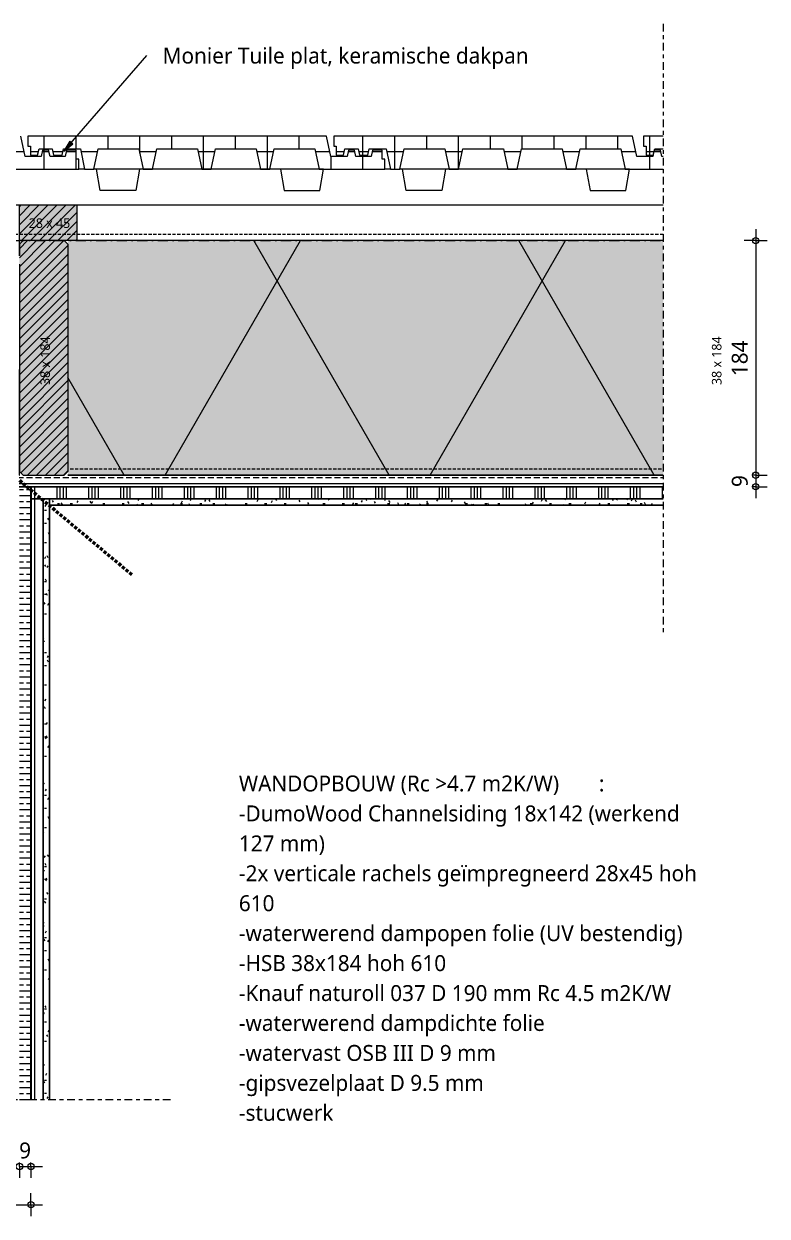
# Model space of a CAD drawing. Header units: millimetres. Extents: x 2927 to 18500, y -7154 to 6447.
# Drawn here: x 9834 to 10417, y 2865 to 3800 of the extents above; entities that cross this region are included whole.
import ezdxf

# ---------------------------------------------------------------- set-up
doc = ezdxf.new("R2010")
doc.units = ezdxf.units.MM
for name, pattern in [('MV_center', [15, 6, -3, 3, -3]), ('MV_hidden', [3.75, 2.5, -1.25]), ('MV_stramien', [16, 8, -4, 0, -4])]:
    doc.linetypes.add(name, pattern=pattern)
for name, color, linetype, lineweight in [('A-ANNO-DIMS', 211, 'Continuous', 13), ('A-ANNO-DIMS-5', 211, 'Continuous', 13), ('A-ANNO-NOTE', 131, 'Continuous', 18), ('A-DETL', 90, 'Continuous', 13), ('A-DETL-GENF', 92, 'Continuous', 18), ('A-DETL-MEDM', 33, 'Continuous', 18), ('G-ANNO-TEXT', 231, 'Continuous', 13)]:
    doc.layers.add(name, color=color, linetype=linetype, lineweight=lineweight)
doc.styles.add('Segoe UI', font='segoeui.ttf', dxfattribs={"height": 7.5})
doc.styles.add('Segoe UI_3', font='segoeui.ttf', dxfattribs={"height": 12.5})
doc.styles.add('Segoe UI_B', font='segoeui.ttf', dxfattribs={"height": 12.5})
doc.dimstyles.new('2_5_mm_controle', dxfattribs={"dimscale": 304.8, "dimtxt": 13.092049, "dimasz": 0.016404, "dimexe": 0.029528, "dimexo": 0.0625, "dimgap": 0.008202, "dimtad": 1, "dimdec": 0, "dimzin": 0, "dimdsep": 46, "dimtxsty": 'Segoe UI_3', "dimblk1": 'DOTBLANK', "dimblk2": 'DOTBLANK', "dimsah": 1, "dimcen": 0.09, "dimdle": 0.029528, "dimazin": 0, "dimtfac": 1, "dimtdec": 4, "dimtix": 1, "dimtmove": 0, "dimatfit": 3, "dimfxl": 0.029528, "dimfxlon": 1, "dimtvp": 1, "dimtfill": 1, "dimtolj": 1, "dimtzin": 0, "dimarcsym": 2})
pattern_1 = [(0, (0, 0), (20.32, 5.08), [1.676, -13.564, 1.676, -13.564, -81.28]), (0, (0, 0), (20.32, 5.08), [-30.48, 1.676, -28.804, 1.676, -13.564, -35.56]), (0, (0, 0), (20.32, 5.08), [-76.2, 1.676, -8.484, 1.676, -23.724]), (120, (7.62, 2.54), (-14.559409, 15.0576362), [1.676, -13.564, 1.676, -13.564, -81.28]), (120, (7.62, 2.54), (-14.559409, 15.0576362), [-30.48, 1.676, -28.804, 1.676, -13.564, -35.56]), (120, (7.62, 2.54), (-14.559409, 15.0576362), [-76.2, 1.676, -8.484, 1.676, -23.724]), (240, (10.16, 12.7), (-5.760591, -20.1376362), [1.676, -13.564, 1.676, -13.564, -81.28]), (240, (10.16, 12.7), (-5.760591, -20.1376362), [-30.48, 1.676, -28.804, 1.676, -13.564, -35.56]), (240, (10.16, 12.7), (-5.760591, -20.1376362), [-76.2, 1.676, -8.484, 1.676, -23.724])]
pattern_2 = [(0, (0, 0), (0, 9.476), []), (0, (0, 4.738), (0, 9.476), [4.738, -2.369])]
pattern_3 = [(90, (10, 0), (-25, 1e-15), []), (90, (12.5, 0), (-25, 1e-15), []), (90, (15, 0), (-25, 1e-15), []), (90, (17.5, 0), (-25, 1e-15), [])]
pattern_4 = [(0, (0, 0), (0, 25), []), (90, (0, 0), (-25, 1e-15), [])]

# ---------------------------------------------------------------- blocks, each defined once
blk = doc.blocks.new('42 isolatie - Type 1-3769777-Details Domera')
at = {"layer": 'A-DETL-GENF'}
h = blk.add_hatch(color=256, dxfattribs=at)
h.paths.add_polyline_path([(0.28, -184.8), (0.42, -184.8), (0.42, -101.8), (0.28, -101.8), (0.28, -181.97)])
h.paths.add_polyline_path([(38.42, -184.8), (505.42, -184.8), (505.42, -0.8), (38.42, -0.8), (38.42, -181.97)])
h.paths.add_polyline_path([(0.28, -12.8), (0.42, -12.8), (0.42, -0.8), (0.28, -0.8), (0.28, -3.63)])
at = {"layer": 'A-DETL-GENF', "lineweight": 13}
h = blk.add_hatch(dxfattribs=at)
h.set_pattern_fill('FP_11', color=256, style=0, pattern_type=2)
h.set_pattern_definition([(300, (-2126.39, -181.76), (-155.885, -90), []), (240, (-2126.39, -181.76), (-155.885, 90), [])])
h.paths.add_polyline_path([(0.28, -184.8), (0.42, -184.8), (0.42, -101.8), (0.28, -101.8), (0.28, -181.97)])
h.paths.add_polyline_path([(38.42, -184.8), (505.42, -184.8), (505.42, -0.8), (38.42, -0.8), (38.42, -181.97)])
h.paths.add_polyline_path([(0.28, -12.8), (0.42, -12.8), (0.42, -0.8), (0.28, -0.8), (0.28, -3.63)])
at = {"layer": 'A-DETL-GENF'}
for p, q in [((0.42, -0.8), (0.28, -0.8)), ((0.28, -0.8), (0.28, -12.8)), ((0.42, -0.8), (0.28, -0.8)), ((3.25, -0.8), (0.42, -0.8)), ((35.59, -0.8), (3.25, -0.8)), ((38.42, -0.8), (35.59, -0.8)), ((45.42, -0.8), (38.42, -0.8)), ((505.42, -0.8), (45.42, -0.8)), ((505.42, -0.8), (45.42, -0.8)), ((0.28, -101.8), (0.28, -113.8)), ((0.28, -113.8), (0.28, -184.8)), ((0.28, -113.8), (0.28, -184.8)), ((0.28, -184.8), (0.42, -184.8)), ((38.42, -184.8), (505.42, -184.8))]:
    blk.add_line(p, q, dxfattribs=at)
blk = doc.blocks.new('00 hout_rechthoekig_sls - Vuren Gewolmaniseerd 28x45-3218042-Details Domera')
at = {"layer": 'A-DETL-GENF', "lineweight": 13}
blk.add_hatch(color=256, dxfattribs=at).paths.add_polyline_path([(2.83, -28), (45, -28), (45, 0), (0, 0), (0, -28)])
at = {"layer": 'A-DETL-MEDM', "lineweight": 13}
h = blk.add_hatch(dxfattribs=at)
h.set_pattern_fill('FP_14', color=256, style=0, pattern_type=2)
h.set_pattern_definition([(45, (-9830.565, -3658.223), (-3.535534, 3.535534), [])])
h.paths.add_polyline_path([(2.83, -28), (45, -28), (45, 0), (0, 0), (0, -28)])
at = {"layer": 'A-DETL-MEDM'}
for p, q in [((0, 0), (45, 0)), ((0, -28), (0, 0)), ((45, 0), (45, -28)), ((45, 0), (45, -28)), ((45, 0), (45, -28)), ((2.83, -28), (0, -28)), ((2.83, -28), (0, -28)), ((35.17, -28), (2.83, -28)), ((35.17, -28), (2.83, -28)), ((38, -28), (35.17, -28)), ((38, -28), (35.17, -28)), ((45, -28), (38, -28)), ((45, -28), (38, -28))]:
    blk.add_line(p, q, dxfattribs=at)
blk = doc.blocks.new('00 hout_rechthoekig_sls - SLS 38x184-V1-Details Domera')
at = {"layer": 'A-DETL-GENF'}
blk.add_hatch(color=256, dxfattribs=at).paths.add_polyline_path([(184, -35.17), (184, -2.83), (181.17, 0), (2.83, 0), (0, -2.83), (0, -35.17), (2.83, -38), (181.17, -38)])
at = {"layer": 'A-DETL-MEDM', "lineweight": 13}
h = blk.add_hatch(dxfattribs=at)
h.set_pattern_fill('FP_15', color=256, style=0, pattern_type=2)
h.set_pattern_definition([(135, (3630.223, -9868.565), (-3.535534, -3.535534), [])])
h.paths.add_polyline_path([(184, -35.17), (184, -2.83), (181.17, 0), (2.83, 0), (0, -2.83), (0, -35.17), (2.83, -38), (181.17, -38)])
at = {"layer": 'A-DETL-MEDM'}
for p, q in [((0, -2.83), (2.83, 0)), ((2.83, 0), (0, -2.83)), ((2.83, 0), (181.17, 0)), ((181.17, 0), (184, -2.83)), ((0, -2.83), (0, -35.17)), ((181.17, 0), (184, -2.83)), ((184, -35.17), (184, -2.83)), ((2.83, -38), (0, -35.17)), ((0, -35.17), (2.83, -38)), ((184, -35.17), (181.17, -38)), ((181.17, -38), (184, -35.17)), ((2.83, -38), (12, -38)), ((18.43, -38), (98.17, -38)), ((98.17, -38), (101, -38)), ((101, -38), (181.17, -38))]:
    blk.add_line(p, q, dxfattribs=at)
blk = doc.blocks.new('NLRS_00_DI_maskeer - Type 1-4234560-Details Domera')
at = {"layer": 'A-DETL-GENF', "linetype": 'MV_center'}
blk.add_line((345.5, 0), (-100, 0), dxfattribs=at)
blk = doc.blocks.new('NLRS_00_DI_maskeer - Type 1-4234559-Details Domera')
at = {"layer": 'A-DETL-GENF', "linetype": 'MV_center'}
blk.add_line((-100, 0), (377.5, 0), dxfattribs=at)
blk = doc.blocks.new('DIMBLOCK4-Details Domera')
at = {"layer": 'A-ANNO-DIMS-5'}
for p, q in [((9830.57, 2904.11), (9830.57, 2913.11)), ((9839.57, 2904.11), (9839.57, 2913.11)), ((9830.57, 2904.11), (9848.57, 2904.11)), ((9830.57, 2904.11), (9830.57, 2895.11)), ((9839.57, 2904.11), (9839.57, 2895.11))]:
    blk.add_line(p, q, dxfattribs=at)
for centre in [(9830.57, 2904.11), (9839.57, 2904.11)]:
    blk.add_circle(centre, 2.5, dxfattribs=at)
at = {"layer": 'A-ANNO-DIMS-5', "color": 0, "insert": (9830.3, 2922.92), "char_height": 12.5, "width": 11.4258, "attachment_point": 1, "line_spacing_factor": 1.142579, "style": 'Segoe UI_3', "bg_fill": 3, "box_fill_scale": 1.25, "bg_fill_color": 9, "bg_fill_true_color": 13158600, "bg_fill_transparency": 0}
blk.add_mtext('9', dxfattribs=at)
blk = doc.blocks.new('_DotBlank')
at = {"color": 0, "linetype": 'ByBlock', "lineweight": -2}
blk.add_line((-0.5, 0), (-1, 0), dxfattribs=at)
blk.add_circle((0, 0), 0.5, dxfattribs=at)
blk = doc.blocks.new('DIMBLOCK5-Details Domera')
at = {"layer": 'A-ANNO-DIMS-5'}
for p, q in [((9572.57, 2874.11), (9572.57, 2883.11)), ((9839.57, 2874.11), (9839.57, 2883.11)), ((9563.57, 2874.11), (9848.57, 2874.11)), ((9572.57, 2874.11), (9572.57, 2865.11)), ((9839.57, 2874.11), (9839.57, 2865.11))]:
    blk.add_line(p, q, dxfattribs=at)
for centre in [(9572.57, 2874.11), (9839.57, 2874.11)]:
    blk.add_circle(centre, 2.5, dxfattribs=at)
at = {"layer": 'A-ANNO-DIMS-5', "color": 0, "insert": (9691.78, 2892.92), "char_height": 12.5, "width": 34.2774, "attachment_point": 1, "line_spacing_factor": 1.142579, "style": 'Segoe UI_3', "bg_fill": 3, "box_fill_scale": 1.25, "bg_fill_color": 9, "bg_fill_true_color": 13158600, "bg_fill_transparency": 0}
blk.add_mtext('267', dxfattribs=at)
blk = doc.blocks.new('DIMBLOCK6-Details Domera')
at = {"layer": 'A-ANNO-DIMS-5'}
for p, q in [((10408.13, 3639.22), (10408.13, 3446.22)), ((10408.13, 3630.22), (10399.13, 3630.22)), ((10408.13, 3630.22), (10417.13, 3630.22)), ((10408.13, 3446.22), (10399.13, 3446.22)), ((10408.13, 3446.22), (10417.13, 3446.22))]:
    blk.add_line(p, q, dxfattribs=at)
for centre in [(10408.13, 3630.22), (10408.13, 3446.22)]:
    blk.add_circle(centre, 2.5, dxfattribs=at)
at = {"layer": 'A-ANNO-DIMS-5', "color": 0, "insert": (10389.32, 3523.94), "char_height": 12.5, "width": 34.2774, "attachment_point": 1, "rotation": 90, "line_spacing_factor": 1.142579, "style": 'Segoe UI_3', "bg_fill": 3, "box_fill_scale": 1.25, "bg_fill_color": 9, "bg_fill_true_color": 13158600, "bg_fill_transparency": 0}
blk.add_mtext('184', dxfattribs=at)
blk = doc.blocks.new('DIMBLOCK7-Details Domera')
at = {"layer": 'A-ANNO-DIMS-5'}
for p, q in [((10408.13, 3446.22), (10399.13, 3446.22)), ((10408.13, 3446.22), (10408.13, 3428.22)), ((10408.13, 3446.22), (10417.13, 3446.22)), ((10408.13, 3437.22), (10399.13, 3437.22)), ((10408.13, 3437.22), (10417.13, 3437.22))]:
    blk.add_line(p, q, dxfattribs=at)
for centre in [(10408.13, 3446.22), (10408.13, 3437.22)]:
    blk.add_circle(centre, 2.5, dxfattribs=at)
at = {"layer": 'A-ANNO-DIMS-5', "color": 0, "insert": (10389.32, 3436.96), "char_height": 12.5, "width": 11.4258, "attachment_point": 1, "rotation": 90, "line_spacing_factor": 1.142579, "style": 'Segoe UI_3', "bg_fill": 3, "box_fill_scale": 1.25, "bg_fill_color": 9, "bg_fill_true_color": 13158600, "bg_fill_transparency": 0}
blk.add_mtext('9', dxfattribs=at)

msp = doc.modelspace()

# ---------------------------------------------------------------- hatches: boundary and pattern name
at = {"layer": 'A-DETL-GENF', "lineweight": 13}
h = msp.add_hatch(dxfattribs=at)
h.set_pattern_fill('FP_2', color=253, style=0, pattern_type=2)
h.set_pattern_definition(pattern_4)
h.paths.add_polyline_path([(9825.67, 3686.22), (9877.13, 3686.22), (9877.13, 3694.22), (9875.13, 3694.22), (9875.13, 3701.22), (9867.57, 3701.22), (9866.51, 3696.22), (9854.51, 3696.22), (9853.45, 3701.22), (9848.57, 3701.22), (9847.51, 3696.22), (9834.9, 3696.22), (9831.55, 3712.22), (9597.13, 3712.22), (9597.13, 3704.22), (9599.13, 3704.22), (9599.13, 3697.22), (9604.82, 3697.22), (9605.88, 3702.22), (9616.19, 3702.22), (9617.25, 3697.22), (9623.95, 3697.22), (9625.01, 3702.22), (9638.32, 3702.22), (9641.67, 3686.22), (9648.97, 3686.22), (9652.32, 3702.22), (9684.32, 3702.22), (9687.67, 3686.22), (9694.97, 3686.22), (9698.32, 3702.22), (9730.32, 3702.22), (9733.67, 3686.22), (9740.97, 3686.22), (9744.32, 3702.22), (9776.32, 3702.22), (9779.67, 3686.22), (9786.97, 3686.22), (9790.32, 3702.22), (9822.32, 3702.22)])
h = msp.add_hatch(dxfattribs=at)
h.set_pattern_fill('FP_2', color=253, style=0, pattern_type=2)
h.set_pattern_definition(pattern_4)
h.paths.add_polyline_path([(9888.97, 3686.22), (9892.32, 3702.22), (9924.32, 3702.22), (9927.67, 3686.22), (9934.97, 3686.22), (9938.32, 3702.22), (9970.32, 3702.22), (9973.67, 3686.22), (9980.97, 3686.22), (9984.32, 3702.22), (10016.32, 3702.22), (10019.67, 3686.22), (10026.97, 3686.22), (10030.32, 3702.22), (10062.32, 3702.22), (10065.67, 3686.22), (10117.13, 3686.22), (10117.13, 3694.22), (10115.13, 3694.22), (10115.13, 3701.22), (10107.57, 3701.22), (10106.51, 3696.22), (10094.51, 3696.22), (10093.45, 3701.22), (10088.57, 3701.22), (10087.51, 3696.22), (10074.9, 3696.22), (10071.55, 3712.22), (9837.13, 3712.22), (9837.13, 3704.22), (9839.13, 3704.22), (9839.13, 3697.22), (9844.82, 3697.22), (9845.88, 3702.22), (9856.19, 3702.22), (9857.25, 3697.22), (9863.95, 3697.22), (9865.01, 3702.22), (9878.32, 3702.22), (9881.67, 3686.22), (9882.92, 3686.22)])
h = msp.add_hatch(dxfattribs=at)
h.set_pattern_fill('FP_2', color=253, style=0, pattern_type=2)
h.set_pattern_definition(pattern_4)
h.paths.add_polyline_path([(10305.67, 3686.22), (10335.57, 3686.22), (10335.57, 3696.22), (10334.51, 3696.22), (10333.45, 3701.22), (10328.66, 3701.22), (10327.82, 3697.22), (10327.72, 3697.22), (10327.51, 3696.22), (10314.9, 3696.22), (10311.55, 3712.22), (10077.13, 3712.22), (10077.13, 3704.22), (10079.13, 3704.22), (10079.13, 3697.22), (10084.82, 3697.22), (10085.88, 3702.22), (10096.19, 3702.22), (10097.25, 3697.22), (10103.95, 3697.22), (10105.01, 3702.22), (10118.32, 3702.22), (10121.67, 3686.22), (10128.97, 3686.22), (10132.32, 3702.22), (10164.32, 3702.22), (10167.67, 3686.22), (10174.97, 3686.22), (10178.32, 3702.22), (10210.32, 3702.22), (10213.67, 3686.22), (10220.97, 3686.22), (10224.32, 3702.22), (10256.32, 3702.22), (10259.67, 3686.22), (10266.97, 3686.22), (10270.32, 3702.22), (10302.32, 3702.22)])
h = msp.add_hatch(dxfattribs=at)
h.set_pattern_fill('FP_2', color=253, style=0, pattern_type=2)
h.set_pattern_definition(pattern_4)
h.paths.add_polyline_path([(10327.82, 3697.22), (10328.88, 3702.22), (10335.57, 3702.22), (10335.57, 3712.22), (10320.13, 3712.22), (10320.13, 3704.22), (10322.13, 3704.22), (10322.13, 3697.22)])
h = msp.add_hatch(dxfattribs=at)
h.set_pattern_fill('FP_4', color=250, style=0, pattern_type=2)
h.set_pattern_definition(pattern_2)
h.paths.add_polyline_path([(9830.57, 3437.22), (10335.57, 3437.22), (10335.57, 3446.22), (9830.42, 3446.22), (9830.42, 3437.22)])
h = msp.add_hatch(dxfattribs=at)
h.set_pattern_fill('FP_4', color=250, style=0, pattern_type=2)
h.set_pattern_definition(pattern_2)
h.paths.add_polyline_path([(9830.57, 2956.22), (9839.57, 2956.22), (9839.57, 3437.22), (9830.57, 3437.22), (9830.57, 3034.22)])
h = msp.add_hatch(dxfattribs=at)
h.set_pattern_fill('FP_6', color=253, style=0, pattern_type=2)
h.set_pattern_definition(pattern_3)
h.paths.add_polyline_path([(9839.57, 3427.72), (10335.57, 3427.72), (10335.57, 3437.22), (9839.57, 3437.22)])
h = msp.add_hatch(dxfattribs=at)
h.set_pattern_fill('FP_6', color=253, style=0, pattern_type=2)
h.set_pattern_definition(pattern_3)
h.paths.add_polyline_path([(9839.57, 2956.22), (9849.07, 2956.22), (9849.07, 3427.72), (9839.57, 3427.72)])
h = msp.add_hatch(dxfattribs=at)
h.set_pattern_fill('FP_5', color=253, style=0, pattern_type=2)
h.set_pattern_definition(pattern_1)
h.paths.add_polyline_path([(9849.07, 2956.22), (9854.07, 2956.22), (9854.07, 3427.72), (9849.07, 3427.72), (9849.07, 3422.72)])
h = msp.add_hatch(dxfattribs=at)
h.set_pattern_fill('FP_5', color=253, style=0, pattern_type=2)
h.set_pattern_definition(pattern_1)
h.paths.add_polyline_path([(9854.07, 3422.72), (10335.57, 3422.72), (10335.57, 3427.72), (9854.07, 3427.72)])
at = {"layer": 'G-ANNO-TEXT'}
msp.add_hatch(color=7, dxfattribs=at).paths.add_polyline_path([(9865.45, 3700.32), (9872.55, 3706.09), (9870.15, 3708.16)])

# ---------------------------------------------------------------- linework, layer by layer
at = {"layer": 'A-DETL', "lineweight": 18}
for p, q in [((9834.9, 3696.22), (9831.55, 3712.22)), ((9837.13, 3712.22), (9837.13, 3704.22)), ((10071.55, 3712.22), (9837.13, 3712.22)), ((9837.13, 3704.22), (9839.13, 3704.22)), ((9839.13, 3704.22), (9839.13, 3697.22)), ((10074.9, 3696.22), (10071.55, 3712.22)), ((10077.13, 3712.22), (10077.13, 3704.22)), ((10311.55, 3712.22), (10077.13, 3712.22)), ((10077.13, 3704.22), (10079.13, 3704.22)), ((10079.13, 3704.22), (10079.13, 3697.22)), ((10314.9, 3696.22), (10311.55, 3712.22)), ((10320.13, 3712.22), (10320.13, 3704.22)), ((10335.57, 3712.22), (10320.13, 3712.22)), ((10320.13, 3704.22), (10322.13, 3704.22)), ((10322.13, 3704.22), (10322.13, 3697.22)), ((9847.51, 3696.22), (9834.9, 3696.22)), ((9839.13, 3697.22), (9844.82, 3697.22)), ((9844.82, 3697.22), (9845.88, 3702.22)), ((9845.88, 3702.22), (9856.19, 3702.22)), ((9848.57, 3701.22), (9847.51, 3696.22)), ((9853.45, 3701.22), (9848.57, 3701.22)), ((9854.51, 3696.22), (9853.45, 3701.22)), ((9866.51, 3696.22), (9854.51, 3696.22)), ((9856.19, 3702.22), (9857.25, 3697.22)), ((9857.25, 3697.22), (9863.95, 3697.22)), ((9863.95, 3697.22), (9865.01, 3702.22)), ((9865.01, 3702.22), (9878.32, 3702.22)), ((9867.57, 3701.22), (9866.51, 3696.22)), ((9875.13, 3701.22), (9867.57, 3701.22)), ((9875.13, 3694.22), (9875.13, 3701.22)), ((9877.13, 3694.22), (9875.13, 3694.22)), ((9877.13, 3686.22), (9877.13, 3694.22)), ((9878.32, 3702.22), (9881.67, 3686.22)), ((9888.97, 3686.22), (9892.32, 3702.22)), ((9892.32, 3702.22), (9924.32, 3702.22)), ((9924.32, 3702.22), (9927.67, 3686.22)), ((9934.97, 3686.22), (9938.32, 3702.22)), ((9938.32, 3702.22), (9970.32, 3702.22)), ((9970.32, 3702.22), (9973.67, 3686.22)), ((9980.97, 3686.22), (9984.32, 3702.22)), ((9984.32, 3702.22), (10016.32, 3702.22)), ((10016.32, 3702.22), (10019.67, 3686.22)), ((10026.97, 3686.22), (10030.32, 3702.22)), ((10030.32, 3702.22), (10062.32, 3702.22)), ((10062.32, 3702.22), (10065.67, 3686.22)), ((10087.51, 3696.22), (10074.9, 3696.22)), ((10079.13, 3697.22), (10084.82, 3697.22)), ((10084.82, 3697.22), (10085.88, 3702.22)), ((10085.88, 3702.22), (10096.19, 3702.22)), ((10088.57, 3701.22), (10087.51, 3696.22)), ((10093.45, 3701.22), (10088.57, 3701.22)), ((10094.51, 3696.22), (10093.45, 3701.22)), ((10106.51, 3696.22), (10094.51, 3696.22)), ((10096.19, 3702.22), (10097.25, 3697.22)), ((10097.25, 3697.22), (10103.95, 3697.22)), ((10103.95, 3697.22), (10105.01, 3702.22)), ((10105.01, 3702.22), (10118.32, 3702.22)), ((10107.57, 3701.22), (10106.51, 3696.22)), ((10115.13, 3701.22), (10107.57, 3701.22)), ((10115.13, 3694.22), (10115.13, 3701.22)), ((10117.13, 3694.22), (10115.13, 3694.22)), ((10117.13, 3686.22), (10117.13, 3694.22)), ((10118.32, 3702.22), (10121.67, 3686.22)), ((10128.97, 3686.22), (10132.32, 3702.22)), ((10132.32, 3702.22), (10164.32, 3702.22)), ((10164.32, 3702.22), (10167.67, 3686.22)), ((10174.97, 3686.22), (10178.32, 3702.22)), ((10178.32, 3702.22), (10210.32, 3702.22)), ((10210.32, 3702.22), (10213.67, 3686.22)), ((10220.97, 3686.22), (10224.32, 3702.22)), ((10224.32, 3702.22), (10256.32, 3702.22)), ((10256.32, 3702.22), (10259.67, 3686.22)), ((10266.97, 3686.22), (10270.32, 3702.22)), ((10270.32, 3702.22), (10302.32, 3702.22)), ((10302.32, 3702.22), (10305.67, 3686.22)), ((10327.51, 3696.22), (10314.9, 3696.22)), ((10322.13, 3697.22), (10327.82, 3697.22)), ((10327.72, 3697.22), (10327.51, 3696.22)), ((10327.82, 3697.22), (10328.88, 3702.22)), ((10333.45, 3701.22), (10328.66, 3701.22)), ((10328.88, 3702.22), (10335.57, 3702.22)), ((10334.51, 3696.22), (10333.45, 3701.22)), ((10335.57, 3696.22), (10334.51, 3696.22)), ((9825.67, 3686.22), (9877.13, 3686.22)), ((9881.67, 3686.22), (9877.13, 3686.22)), ((9881.67, 3686.22), (9888.97, 3686.22)), ((9927.67, 3686.22), (9888.97, 3686.22)), ((10069.13, 3686.22), (9888.97, 3686.22)), ((9893.9, 3669.6), (9890.97, 3686.22)), ((9924.83, 3686.22), (9921.9, 3669.6)), ((9927.67, 3686.22), (9934.97, 3686.22)), ((9973.67, 3686.22), (9934.97, 3686.22)), ((9973.67, 3686.22), (9980.97, 3686.22)), ((10019.67, 3686.22), (9980.97, 3686.22)), ((10019.67, 3686.22), (10026.97, 3686.22)), ((10065.67, 3686.22), (10026.97, 3686.22)), ((10035.26, 3686.22), (10038.19, 3669.6)), ((10065.67, 3686.22), (10117.13, 3686.22)), ((10066.2, 3669.6), (10069.13, 3686.22)), ((10121.67, 3686.22), (10117.13, 3686.22)), ((10121.67, 3686.22), (10128.97, 3686.22)), ((10167.67, 3686.22), (10128.97, 3686.22)), ((10309.13, 3686.22), (10128.97, 3686.22)), ((10133.9, 3669.6), (10130.97, 3686.22)), ((10164.83, 3686.22), (10161.9, 3669.6)), ((10167.67, 3686.22), (10174.97, 3686.22)), ((10213.67, 3686.22), (10174.97, 3686.22)), ((10213.67, 3686.22), (10220.97, 3686.22)), ((10259.67, 3686.22), (10220.97, 3686.22)), ((10259.67, 3686.22), (10266.97, 3686.22)), ((10305.67, 3686.22), (10266.97, 3686.22)), ((10275.26, 3686.22), (10278.19, 3669.6)), ((10305.67, 3686.22), (10335.57, 3686.22)), ((10306.2, 3669.6), (10309.13, 3686.22)), ((9921.9, 3669.6), (9893.9, 3669.6)), ((10038.19, 3669.6), (10066.2, 3669.6)), ((10161.9, 3669.6), (10133.9, 3669.6)), ((10278.19, 3669.6), (10306.2, 3669.6)), ((9778.07, 3658.22), (10335.57, 3658.22))]:
    msp.add_line(p, q, dxfattribs=at)
at = {"layer": 'A-DETL', "linetype": 'MV_hidden', "lineweight": 18}
for p, q in [((9778.07, 3635.22), (10335.57, 3635.22)), ((9870.42, 3451.22), (10335.57, 3451.22))]:
    msp.add_line(p, q, dxfattribs=at)
at = {"layer": 'A-DETL', "linetype": 'MV_stramien', "lineweight": 18}
msp.add_line((9778.07, 3630.22), (10335.57, 3630.22), dxfattribs=at)
at = {"layer": 'A-DETL', "linetype": 'MV_hidden', "lineweight": 50}
msp.add_line((9830.57, 3442.22), (9918.66, 3368.3), dxfattribs=at)
at = {"layer": 'A-DETL', "lineweight": 25}
for p, q in [((10335.57, 3446.22), (9868.57, 3446.22)), ((9830.42, 3437.22), (9839.57, 3437.22)), ((10335.57, 3437.22), (9839.57, 3437.22)), ((9839.57, 3437.22), (9839.57, 3427.72)), ((9839.57, 3427.72), (9839.57, 2956.22)), ((9839.57, 3427.72), (10335.57, 3427.72)), ((9849.07, 2956.22), (9849.07, 3427.72)), ((9854.07, 3427.72), (9854.07, 3422.72)), ((9854.07, 2956.22), (9854.07, 3422.72)), ((9854.07, 3422.72), (10335.57, 3422.72))]:
    msp.add_line(p, q, dxfattribs=at)
at = {"layer": 'G-ANNO-TEXT', "color": 250}
for p, q in [((9865.45, 3700.32), (9930.4, 3775.3)), ((9870.15, 3708.16), (9865.45, 3700.32)), ((9865.45, 3700.32), (9872.55, 3706.09)), ((9872.55, 3706.09), (9870.15, 3708.16))]:
    msp.add_line(p, q, dxfattribs=at)

# ---------------------------------------------------------------- block references
at = {"layer": 'A-DETL-GENF', "linetype": 'MV_center', "rotation": 270}
msp.add_blockref('NLRS_00_DI_maskeer - Type 1-4234559-Details Domera', (10335.57, 3700.22), dxfattribs=at)
at = {"layer": 'A-DETL-GENF'}
msp.add_blockref('42 isolatie - Type 1-3769777-Details Domera', (9830.14, 3631.02), dxfattribs=at)
at = {"layer": 'A-DETL-GENF', "linetype": 'MV_center'}
msp.add_blockref('NLRS_00_DI_maskeer - Type 1-4234560-Details Domera', (9603.57, 2956.22), dxfattribs=at)
at = {"layer": 'A-DETL-MEDM', "lineweight": 13}
msp.add_blockref('00 hout_rechthoekig_sls - Vuren Gewolmaniseerd 28x45-3218042-Details Domera', (9830.57, 3658.22), dxfattribs=at)
at = {"layer": 'A-DETL-MEDM', "rotation": 270.0000000000002}
msp.add_blockref('00 hout_rechthoekig_sls - SLS 38x184-V1-Details Domera', (9868.57, 3630.22), dxfattribs=at)

# ---------------------------------------------------------------- texts
at = {"layer": 'A-ANNO-NOTE', "lineweight": 13, "insert": (9837.81, 3647.67), "char_height": 7.5, "width": 40.4852, "attachment_point": 1, "style": 'Segoe UI'}
msp.add_mtext('28 x 45', dxfattribs=at)
at = {"layer": 'A-ANNO-NOTE', "lineweight": 13, "char_height": 7.5, "width": 47.2996, "attachment_point": 1, "rotation": 90, "style": 'Segoe UI'}
for insert in [(9846.92, 3516.93), (10373.78, 3516.93)]:
    msp.add_mtext('38 x 184', dxfattribs=dict(at, insert=insert))
at = {"layer": 'G-ANNO-TEXT', "color": 7, "char_height": 12.5, "attachment_point": 1}
for s, insert, width, style in [('Monier Tuile plat, keramische dakpan', (9942.9, 3781.55), 350.3374, 'Segoe UI_3'), ('WANDOPBOUW (Rc >4.7 m2K/W)', (10002.67, 3210.7), 342.3206, 'Segoe UI_B'), (':', (10285.11, 3210.7), 4.4093, 'Segoe UI_3'), ('-DumoWood Channelsiding 18x142 (werkend ', (10002.67, 3187.22), 434.1138, 'Segoe UI_3'), ('127 mm) ', (10002.67, 3163.74), 90.1898, 'Segoe UI_3'), ('-2x verticale rachels geïmpregneerd 28x45 hoh ', (10002.67, 3140.26), 445.7382, 'Segoe UI_3'), ('610', (10002.67, 3116.78), 34.8734, 'Segoe UI_3'), ('-waterwerend dampopen folie (UV bestendig)', (10002.67, 3093.3), 430.1053, 'Segoe UI_3'), ('-HSB 38x184 hoh 610', (10002.67, 3069.81), 204.0295, 'Segoe UI_3'), ('-Knauf naturoll 037 D 190 mm Rc 4.5 m2K/W', (10002.67, 3046.33), 425.2952, 'Segoe UI_3'), ('-waterwerend dampdichte folie', (10002.67, 3022.85), 294.2193, 'Segoe UI_3'), ('-watervast OSB III D 9 mm', (10002.67, 2999.37), 246.5189, 'Segoe UI_3'), ('-gipsvezelplaat D 9.5 mm', (10002.67, 2975.89), 238.502, 'Segoe UI_3'), ('-stucwerk', (10002.67, 2952.41), 90.1898, 'Segoe UI_3')]:
    msp.add_mtext(s, dxfattribs=dict(at, insert=insert, width=width, style=style))

# ---------------------------------------------------------------- dimensions: what is measured, and where the dimension line sits
at = {"layer": 'A-ANNO-DIMS'}
dim = msp.add_linear_dim(base=(10408.13, 3446.22), p1=(10399.13, 3630.22), p2=(10399.13, 3446.22), angle=90, dimstyle='2_5_mm_controle', override={"dimpost": '<>', "dimfxl": 184}, dxfattribs=at)
dim.commit()
dim.dimension.update_dxf_attribs({"geometry": 'DIMBLOCK6-Details Domera', "text_midpoint": (10399.14, 3538.22)})
dim = msp.add_linear_dim(base=(9839.57, 2904.11), p1=(9830.57, 2913.11), p2=(9839.57, 2913.11), dimstyle='2_5_mm_controle', override={"dimpost": '<>', "dimfxl": 9}, dxfattribs=at)
dim.commit()
dim.dimension.update_dxf_attribs({"geometry": 'DIMBLOCK4-Details Domera', "text_midpoint": (9835.07, 2913.07)})

# ---------------------------------------------------------------- next in the draw order: dimensions: what is measured, and where the dimension line sits
dim = msp.add_linear_dim(base=(10408.13, 3437.22), p1=(10399.13, 3446.22), p2=(10399.13, 3437.22), angle=90, dimstyle='2_5_mm_controle', override={"dimpost": '<>', "dimfxl": 9}, dxfattribs=at)
dim.commit()
dim.dimension.update_dxf_attribs({"geometry": 'DIMBLOCK7-Details Domera', "text_midpoint": (10399.17, 3441.72)})
dim = msp.add_linear_dim(base=(9839.57, 2874.11), p1=(9572.57, 2883.11), p2=(9839.57, 2883.11), dimstyle='2_5_mm_controle', override={"dimpost": '<>', "dimfxl": 267}, dxfattribs=at)
dim.commit()
dim.dimension.update_dxf_attribs({"geometry": 'DIMBLOCK5-Details Domera', "text_midpoint": (9706.07, 2883.07)})

doc.saveas('drawing.dxf')
